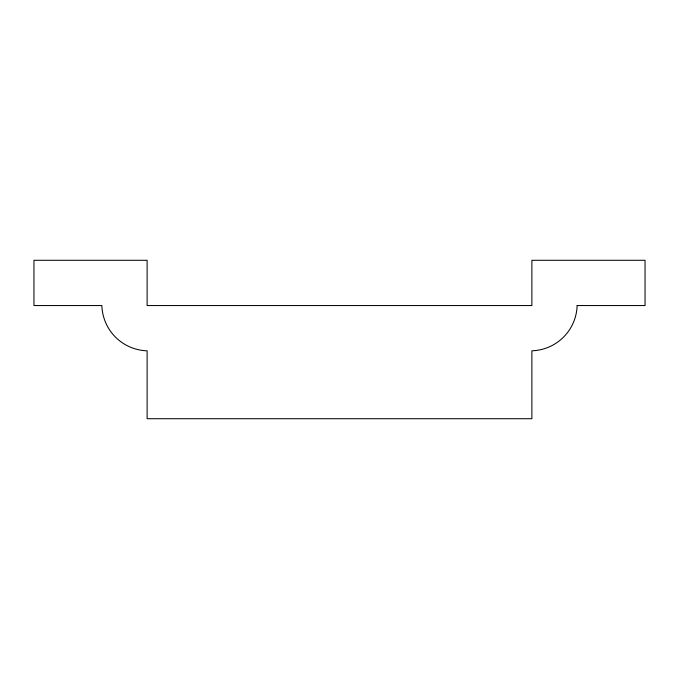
<?xml version="1.0" encoding="UTF-8"?>
<svg xmlns="http://www.w3.org/2000/svg" width="679" height="679" viewBox="0 0 679 679"><rect width="100%" height="100%" fill="white"/><g stroke="black" fill="none" stroke-linecap="round" stroke-linejoin="round"><path stroke-width="1.02" d="M577.15 305.55C576.267 330.359 556.695 349.94 531.886 350.814L531.886 418.714L147.114 418.714L147.114 350.814C122.305 349.94 102.733 330.359 101.85 305.55L33.95 305.55L33.95 260.286L147.114 260.286L147.114 305.55L531.886 305.55L531.886 260.286L645.05 260.286L645.05 305.55L577.15 305.55"/></g></svg>
